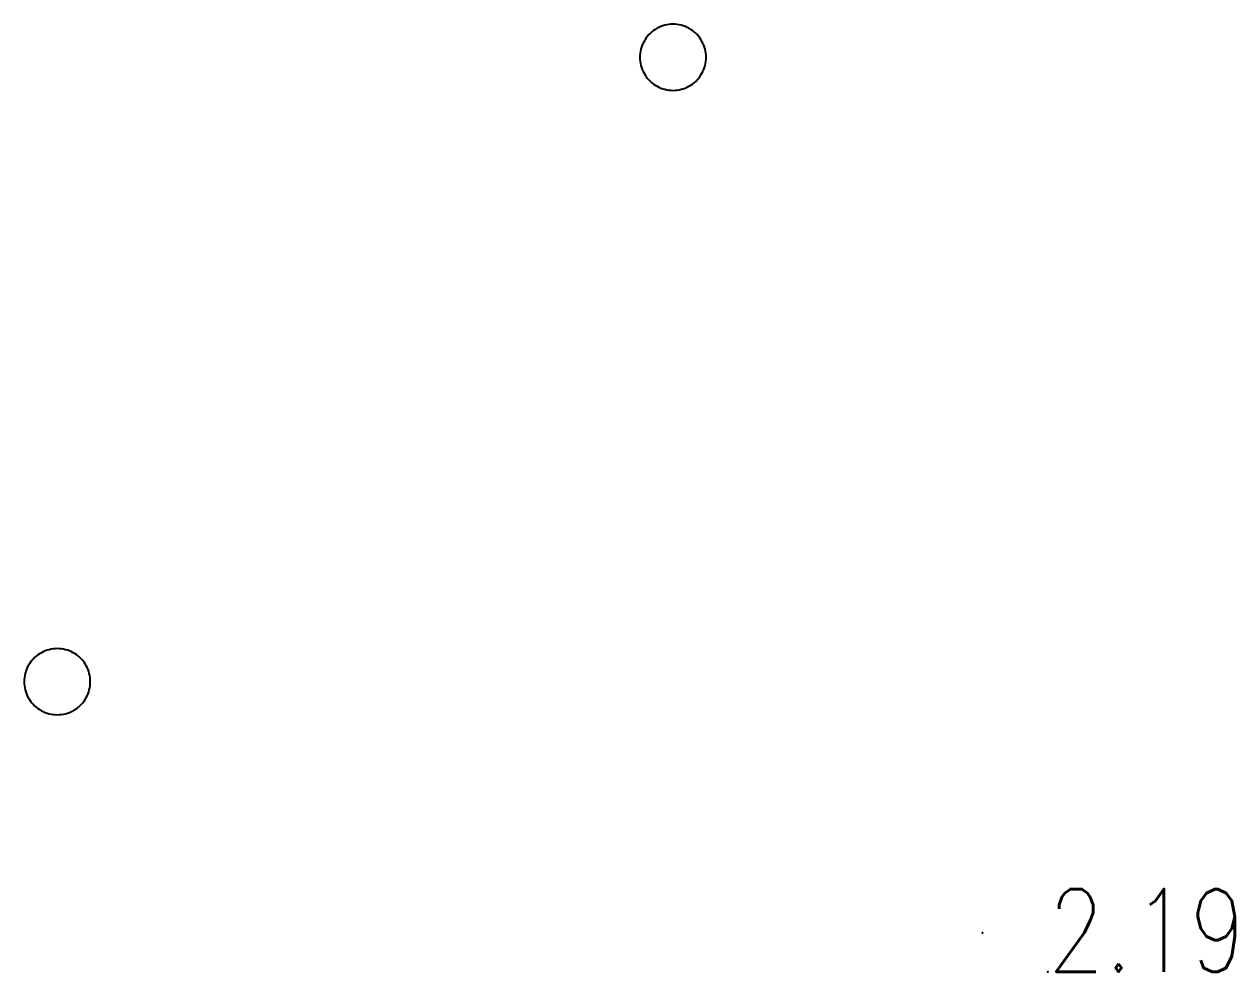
# Model space of a CAD drawing. Extents: x 500064 to 501389, y 2542464 to 2545400.
# Drawn here: x 500988.12 to 501002.76, y 2543374.78 to 2543386.24 of the extents above; entities that cross this region are included whole.
import ezdxf

# ---------------------------------------------------------------- set-up
doc = ezdxf.new("R2010")
doc.units = 0
doc.header["$LTSCALE"] = 0.5
doc.linetypes.add('CENTER', pattern=[50.8, 31.75, -6.35, 6.35, -6.35])
doc.layers.add('地形图', color=8, linetype='CONTINUOUS')
doc.styles.add('HZ', font='romans.shx', dxfattribs={"width": 0.8, "bigfont": 'hztxt.shx'})

msp = doc.modelspace()

# ---------------------------------------------------------------- linework, layer by layer
at = {"layer": '地形图'}
for points in [[(500995.964, 2543385.435), (500995.989, 2543385.436), (500996.014, 2543385.438), (500996.039, 2543385.442), (500996.063, 2543385.448), (500996.087, 2543385.455), (500996.111, 2543385.463), (500996.134, 2543385.473), (500996.156, 2543385.485), (500996.178, 2543385.497), (500996.199, 2543385.512), (500996.219, 2543385.527), (500996.238, 2543385.544), (500996.255, 2543385.561), (500996.272, 2543385.58), (500996.287, 2543385.6), (500996.301, 2543385.621), (500996.314, 2543385.642), (500996.326, 2543385.665), (500996.336, 2543385.688), (500996.344, 2543385.712), (500996.351, 2543385.736), (500996.357, 2543385.76), (500996.361, 2543385.785), (500996.363, 2543385.81), (500996.364, 2543385.835), (500996.363, 2543385.86), (500996.361, 2543385.885), (500996.357, 2543385.91), (500996.351, 2543385.935), (500996.344, 2543385.959), (500996.336, 2543385.982), (500996.326, 2543386.005), (500996.314, 2543386.028), (500996.301, 2543386.049), (500996.287, 2543386.07), (500996.272, 2543386.09), (500996.255, 2543386.109), (500996.238, 2543386.127), (500996.219, 2543386.143), (500996.199, 2543386.159), (500996.178, 2543386.173), (500996.156, 2543386.186), (500996.134, 2543386.197), (500996.111, 2543386.207), (500996.087, 2543386.216), (500996.063, 2543386.223), (500996.039, 2543386.228), (500996.014, 2543386.232), (500995.989, 2543386.234), (500995.964, 2543386.235), (500995.939, 2543386.234), (500995.914, 2543386.232), (500995.889, 2543386.228), (500995.864, 2543386.223), (500995.84, 2543386.216), (500995.816, 2543386.207), (500995.793, 2543386.197), (500995.771, 2543386.186), (500995.749, 2543386.173), (500995.729, 2543386.159), (500995.709, 2543386.143), (500995.69, 2543386.127), (500995.672, 2543386.109), (500995.655, 2543386.09), (500995.64, 2543386.07), (500995.626, 2543386.049), (500995.613, 2543386.028), (500995.602, 2543386.005), (500995.592, 2543385.982), (500995.583, 2543385.959), (500995.576, 2543385.935), (500995.571, 2543385.91), (500995.567, 2543385.885), (500995.564, 2543385.86), (500995.564, 2543385.835), (500995.564, 2543385.81), (500995.567, 2543385.785), (500995.571, 2543385.76), (500995.576, 2543385.736), (500995.583, 2543385.712), (500995.592, 2543385.688), (500995.602, 2543385.665), (500995.613, 2543385.642), (500995.626, 2543385.621), (500995.64, 2543385.6), (500995.655, 2543385.58), (500995.672, 2543385.561), (500995.69, 2543385.544), (500995.709, 2543385.527), (500995.729, 2543385.512), (500995.749, 2543385.497), (500995.771, 2543385.485), (500995.793, 2543385.473), (500995.816, 2543385.463), (500995.84, 2543385.455), (500995.864, 2543385.448), (500995.889, 2543385.442), (500995.914, 2543385.438), (500995.939, 2543385.436), (500995.964, 2543385.435)], [(500988.515, 2543377.884), (500988.54, 2543377.885), (500988.565, 2543377.887), (500988.59, 2543377.891), (500988.615, 2543377.896), (500988.639, 2543377.903), (500988.663, 2543377.912), (500988.686, 2543377.922), (500988.708, 2543377.933), (500988.73, 2543377.946), (500988.75, 2543377.96), (500988.77, 2543377.976), (500988.789, 2543377.992), (500988.807, 2543378.01), (500988.823, 2543378.029), (500988.839, 2543378.049), (500988.853, 2543378.07), (500988.866, 2543378.091), (500988.877, 2543378.114), (500988.887, 2543378.137), (500988.896, 2543378.16), (500988.903, 2543378.184), (500988.908, 2543378.209), (500988.912, 2543378.234), (500988.914, 2543378.259), (500988.915, 2543378.284), (500988.914, 2543378.309), (500988.912, 2543378.334), (500988.908, 2543378.359), (500988.903, 2543378.383), (500988.896, 2543378.407), (500988.887, 2543378.431), (500988.877, 2543378.454), (500988.866, 2543378.477), (500988.853, 2543378.498), (500988.839, 2543378.519), (500988.823, 2543378.539), (500988.807, 2543378.558), (500988.789, 2543378.575), (500988.77, 2543378.592), (500988.75, 2543378.607), (500988.73, 2543378.622), (500988.708, 2543378.634), (500988.686, 2543378.646), (500988.663, 2543378.656), (500988.639, 2543378.664), (500988.615, 2543378.671), (500988.59, 2543378.677), (500988.565, 2543378.681), (500988.54, 2543378.683), (500988.515, 2543378.684), (500988.49, 2543378.683), (500988.465, 2543378.681), (500988.44, 2543378.677), (500988.416, 2543378.671), (500988.392, 2543378.664), (500988.368, 2543378.656), (500988.345, 2543378.646), (500988.323, 2543378.634), (500988.301, 2543378.622), (500988.28, 2543378.607), (500988.26, 2543378.592), (500988.241, 2543378.575), (500988.224, 2543378.558), (500988.207, 2543378.539), (500988.192, 2543378.519), (500988.178, 2543378.498), (500988.165, 2543378.477), (500988.153, 2543378.454), (500988.143, 2543378.431), (500988.135, 2543378.407), (500988.128, 2543378.383), (500988.122, 2543378.359), (500988.118, 2543378.334), (500988.116, 2543378.309), (500988.115, 2543378.284), (500988.116, 2543378.259), (500988.118, 2543378.234), (500988.122, 2543378.209), (500988.128, 2543378.184), (500988.135, 2543378.16), (500988.143, 2543378.137), (500988.153, 2543378.114), (500988.165, 2543378.091), (500988.178, 2543378.07), (500988.192, 2543378.049), (500988.207, 2543378.029), (500988.224, 2543378.01), (500988.241, 2543377.992), (500988.26, 2543377.976), (500988.28, 2543377.96), (500988.301, 2543377.946), (500988.323, 2543377.933), (500988.345, 2543377.922), (500988.368, 2543377.912), (500988.392, 2543377.903), (500988.416, 2543377.896), (500988.44, 2543377.891), (500988.465, 2543377.887), (500988.49, 2543377.885), (500988.515, 2543377.884)]]:
    msp.add_lwpolyline(points, dxfattribs=at)
at = {"layer": '地形图', "ltscale": 10}
msp.add_point((500999.709, 2543375.248), dxfattribs=at)
at = {"layer": '地形图', "linetype": 'CENTER'}
msp.add_point((501000.496, 2543374.775, 2.19), dxfattribs=at)

# ---------------------------------------------------------------- texts
at = {"layer": '地形图', "ltscale": 10, "style": 'HZ', "width": 0.8}
msp.add_text('2.19', height=1, dxfattribs=at).set_placement((501000.496, 2543374.775))

doc.saveas('drawing.dxf')
